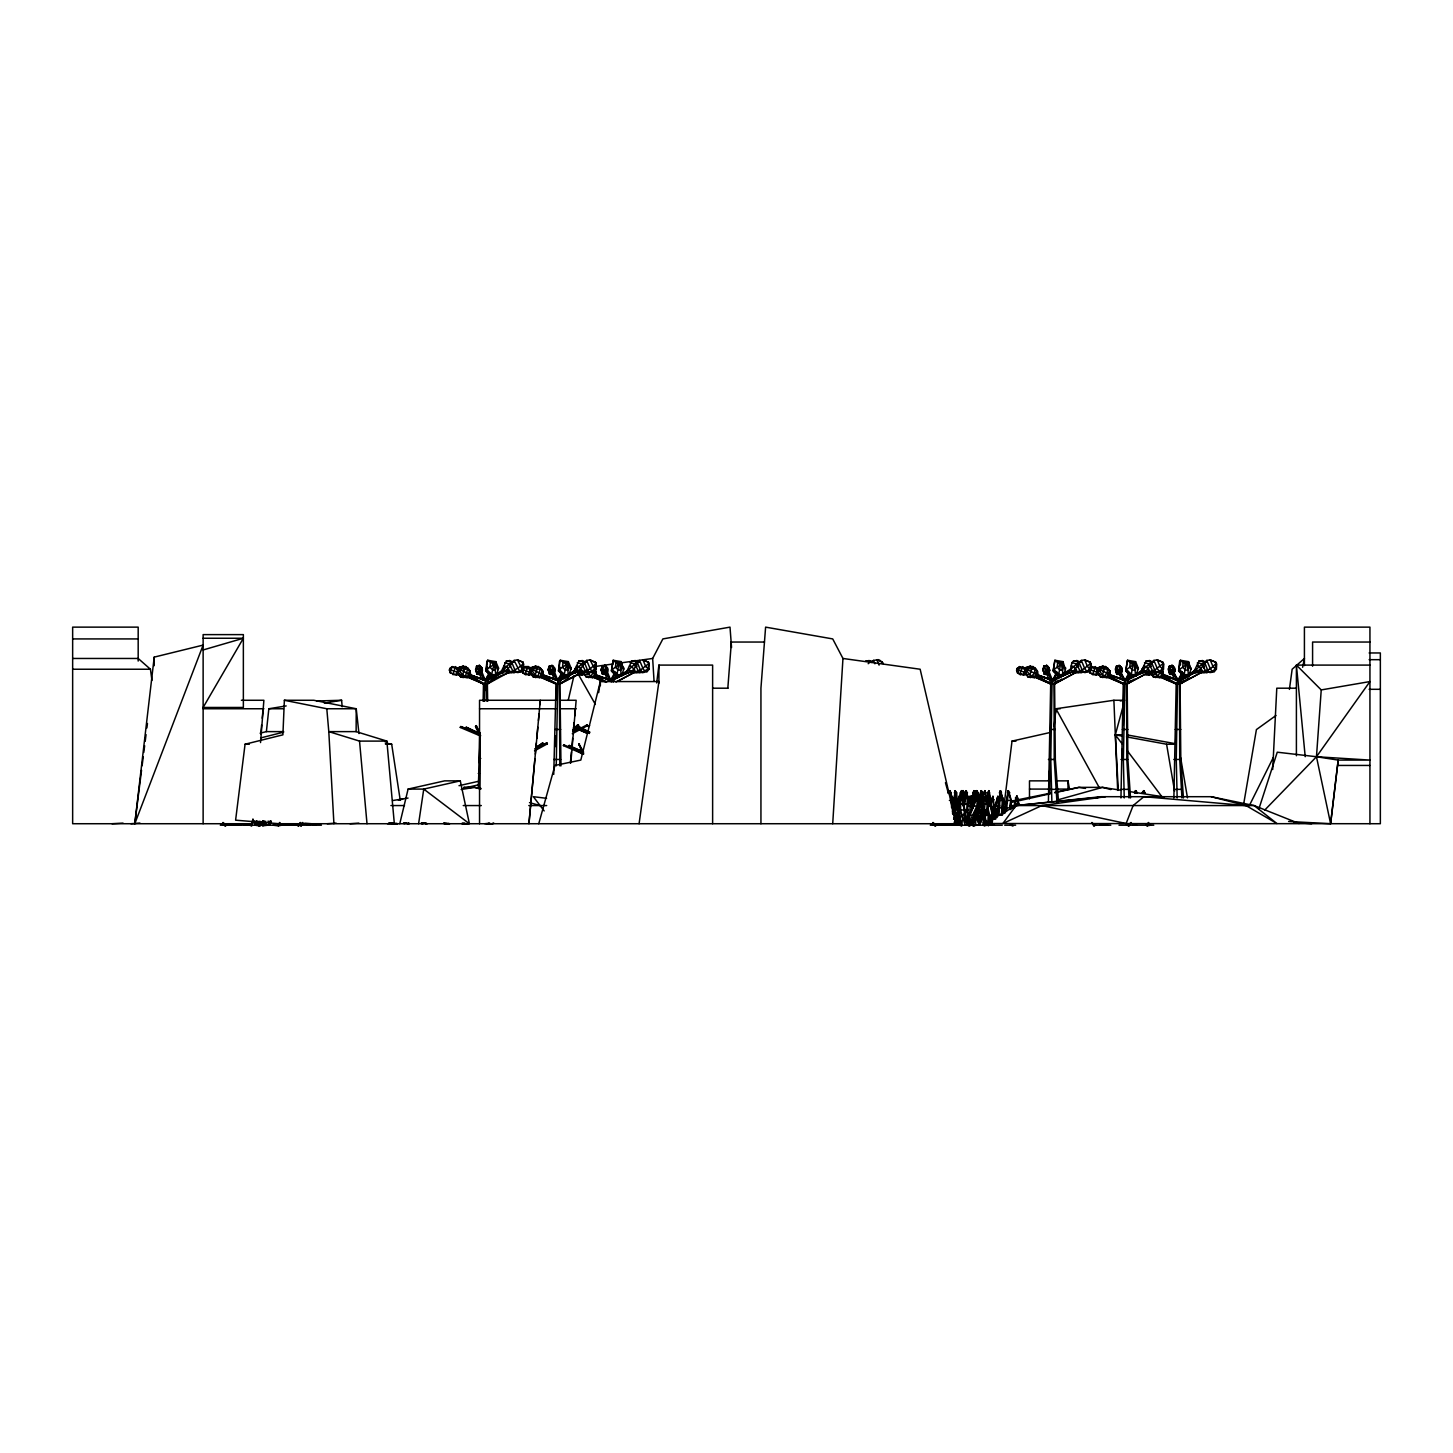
<?xml version="1.0" encoding="UTF-8"?>
<svg xmlns="http://www.w3.org/2000/svg" width="1453" height="1453" viewBox="0 0 1453 1453"><rect width="100%" height="100%" fill="white"/><g stroke="black" fill="none" stroke-linecap="round" stroke-linejoin="round"><path stroke-width="1.5" d="M953.386 809.248L953.386 806.887L954.603 809.248L953.985 813.226L953.386 809.248L952.46 813.226L957.654 813.226L957.89 809.248L955.838 806.887L956.419 809.248L953.604 819.22L955.13 819.22L957.654 813.226M1048.394 802.256L1050.701 684L1056.876 671.94L1052.045 684L1050.773 759.465L1051.881 802.256M1120.953 797.951L1123.26 684L1128.563 673.611M1173.879 797.951L1176.185 684L1182.361 671.94M267.752 825.195L262.466 825.867L263.883 825.195L263.774 821.217M959.234 815.224L959.252 807.832M976.561 825.195L973.219 825.867L973.728 821.217M394.344 823.724L386.861 741.103L356.13 731.622L356.239 708.755L313.812 700.273L284.37 700.273L282.899 734.837L245.067 744.227L235.604 820.182L279.103 823.724L956.11 823.724L920.149 669.234L842.958 658.463L832.714 638.92L765.604 627.133L760.936 688.195L760.936 823.724M981.12 796.644L981.374 790.668L982.464 796.644M970.695 825.195L968.116 825.195L970.059 815.224L969.968 796.407L967.734 805.961L968.497 821.217L967.644 815.224L974.491 815.224L971.258 825.195L967.989 825.195L965.246 820.218M972.039 809.666L969.968 796.407L967.843 805.961L972.057 805.961M479.218 762.716L479.726 735.69L475.531 726.554L476.293 725.628L480.271 733.838L479.708 788.38M484.684 701.327L485.211 680.276L488.771 673.611M960.869 820.854L960.124 825.195L958.726 807.832L961.505 790.668L963.157 800.476M968.243 815.06L966.754 809.993L967.426 795.935L969.896 802.02M970.695 796.407L971.748 805.961L970.695 796.407L970.513 799.749M971.458 807.995L972.057 795.935L974.509 802.02M483.831 701.327L484.085 684L465.45 675.972M556.426 699.147L556.662 684L538.028 675.972M1050.646 729.46L1051.245 688.322M1123.278 725.12L1123.877 684L1128.291 675.391M1176.185 725.12L1175.622 742.32M973.728 825.195L974.182 819.22L971.258 825.195L978.541 813.226L978.759 809.248L977.251 806.887L973.782 819.22L967.989 825.195L962.467 798.024L960.887 795.935L958.798 804.018L960.124 825.195L960.288 821.217M478.255 788.38L480.271 733.838L475.767 725.774M483.123 701.327L483.486 684L469.21 676.063M553.738 774.413L556.045 684L541.787 676.063M988.984 821.217C990.674 812.863 985.406 804.762 988.149 796.407L993.144 813.371M992.453 809.666L994.07 805.961L992.962 796.407L990.02 802.855M963.666 815.224L964.592 815.224L963.121 790.668L964.283 792.829L960.342 792.829L958.526 800.476M1002.37 815.224L1003.387 800.476L1000.427 790.668L998.774 800.476L1003.387 800.476M1002.861 802.31L1002.116 813.389M391.42 823.252L394.253 823.07M952.351 811.537L955.22 790.668L956.655 792.829L957.418 804.163M952.441 805.997L952.623 800.476M390.984 822.997L388.932 823.252M478.364 666.364L479.181 665.383L480.434 666.382L479.436 673.847L476.984 674.283L476.638 671.213M556.753 679.95L553.956 673.847L549.543 674.283L549.198 671.213M555.318 746.606L555.736 735.89M975.889 800.476L976.725 790.668C985.297 800.785 974.509 813.88 979.558 825.195C983.536 816.132 990.764 806.015 985.624 795.935L984.208 798.024L979.558 825.195L975.49 815.224M1043.799 672.539L1043.054 668.652L1044.144 667.781M1049.811 750.892L1049.793 793.665M1123.968 679.95L1121.171 673.847L1116.776 674.283L1115.613 668.652L1116.703 667.781M1122.043 759.465L1122.461 748.749M1181.943 797.951L1179.727 759.465L1179.473 684C1180.254 678.315 1164.434 668.162 1171.899 665.383L1175.241 670.16L1173.406 674.464L1169.683 674.283L1168.521 668.652L1169.683 674.283L1174.097 673.847L1176.876 679.95M974.6 799.749L974.745 796.407L975.817 799.749M976.888 809.666L978.487 805.961L977.506 796.407L966.154 821.217M959.234 803.89L959.071 796.407L956.237 805.961M1272.701 769.509L1276.787 688.195L1296.403 688.195M992.49 815.224L997.83 796.407L998.175 805.961L995.65 819.22M1003.442 813.716L1004.096 804.018L1003.079 798.024L1001.771 798.024M999.01 815.224L1000.427 790.668L1002.915 800.476M1000.3 792.829L1000.427 790.668L1002.352 800.476L1001.389 815.224L998.011 815.224L998.302 807.832L997.539 811.519M951.697 798.024L951.079 795.935L952.932 798.024L953.913 804.018L953.241 813.716M523.806 667.436L523.098 662.259L517.486 659.934L514.09 660.407L506.407 671.014L487.136 679.441C493.493 681.221 508.986 663.821 509.949 671.849L521.663 671.613L513.635 672.503L510.057 665.456M587.393 672.503L582.526 671.849C581.563 663.821 566.089 681.221 559.732 679.459L578.966 671.014L586.667 660.407L590.063 659.934L596.22 663.222L596.275 669.125L594.241 671.613L582.526 671.849L559.351 684L559.859 765.876M649.182 669.125L648.565 662.259L642.971 659.934L645.895 666.873L649.182 669.125L647.148 671.613L635.433 671.849L615.963 681.984M1056.967 802.256L1054.242 759.465L1054.006 684L1077.182 671.849L1088.878 671.613L1090.931 669.125L1091.221 664.057L1090.313 662.259L1084.719 659.934L1081.304 660.407L1073.622 671.014L1052.426 680.276L1038.259 675.808M1129.035 797.951L1126.82 759.465L1126.565 684L1149.741 671.849L1161.456 671.613L1163.49 669.125L1163.78 664.057L1162.872 662.259L1157.278 659.934L1153.882 660.407L1146.199 671.014L1124.985 680.276L1110.837 675.808M1177.166 797.951L1176.258 759.465L1177.529 684L1182.179 673.811L1183.977 674.119L1179.473 684L1202.648 671.849L1214.363 671.613L1216.397 669.125L1216.706 664.057L1215.798 662.259L1210.204 659.934L1206.789 660.407L1199.106 671.014L1177.911 680.276L1163.744 675.808M832.714 823.724L842.958 658.463M964.047 807.995L965.391 798.024L967.426 795.935L968.642 798.024M1004.804 813.389L1008.328 790.668L1011.397 800.476L1010.398 807.832L1005.149 807.832L1008.328 790.668L1010.834 800.476L1009.799 807.832M991.854 809.666L993.471 805.961L992.962 796.407L991.763 799.749M1288.575 821.472L1330.603 823.724L1316.472 756.741L1321.231 689.921L1296.403 665.093L1369.943 665.093M952.823 813.716L953.168 804.018L951.079 795.935M727.826 688.195L731.368 642.044M965.264 817.222L967.989 825.195L972.911 819.22L975.708 819.22L977.869 813.226L977.251 806.887L972.802 819.22L967.989 825.195L964.029 813.789M263.756 825.195L264.065 821.217M976.089 792.829L976.253 790.668L974.636 792.829L975.49 798.569M959.779 811.537L959.089 800.476L962.068 790.668L961.505 800.476L965.21 800.476L965.573 796.644M955.565 805.961L956.11 799.749M983.136 823.088L987.677 809.993L988.203 804.018L987.241 798.024L985.624 795.935L983.172 825.195L986.732 809.993M1006.457 811.537L1008.328 790.668L1008.455 792.829M1055.586 712.914L1055.95 708.755L1113.888 700.273L1124.676 700.273L1120.209 700.927M251.896 825.195L252.259 820.981M959.234 809.993L962.594 816.749L961.85 825.195C958.599 816.223 955.892 804.799 960.469 795.935L959.852 798.024M252.55 823.724L252.949 819.238L252.55 823.724L72.65 823.724L72.65 627.133L138.18 627.133L138.18 661.061M260.795 733.947L261.613 724.956M262.23 718.236L263.066 709.246M534.922 758.629L528.946 823.724L540.298 700.273L539.88 704.759M535.34 754.143L536.375 742.919M536.793 738.433L537.81 727.208M538.427 720.47L539.045 713.732M570.375 763.116L571.41 751.891M571.828 747.405L572.645 738.433M573.263 731.694L574.098 722.722M574.716 715.984L575.334 709.246M954.094 800.476L955.22 790.668L956.31 804.163M457.386 668.925L457.713 672.576L460.601 676.88L467.212 677.661L470.572 676.081L470.154 671.086L467.812 668.108L463.198 666.11L457.386 668.925L458.876 674.755L462.672 674.755L467.212 677.661L469.519 670.705L467.812 668.108M529.964 668.925L530.272 672.576L533.178 676.88L539.789 677.661L543.15 676.081L542.732 671.086L540.371 668.108L535.757 666.11L529.964 668.925L531.453 674.755L535.231 674.755L539.789 677.661L542.078 670.705L540.371 668.108M1024.619 668.925L1024.928 672.576L1027.816 676.88L1034.445 677.661L1037.787 676.081L1037.388 671.086L1035.026 668.108L1030.413 666.11L1024.619 668.925L1026.109 674.755L1029.886 674.755L1034.445 677.661L1036.734 670.705L1035.026 668.108M1097.178 668.925L1097.487 672.576L1100.393 676.88L1107.004 677.661L1110.364 676.081L1109.947 671.086L1107.604 668.108L1102.99 666.11L1097.178 668.925L1098.668 674.755L1102.446 674.755L1107.004 677.661L1109.293 670.705L1107.604 668.108M260.541 742.574L263.883 700.273L241.38 700.273M570.811 762.861L576.151 700.273L560.404 700.273M959.198 816.749L962.594 816.749M993.67 819.22L996.377 813.226L996.812 809.248L995.123 806.887L991.654 825.195L987.277 825.195L984.462 819.492M457.568 669.252L457.768 668.108M461.745 675.245L459.184 674.246L460.601 676.88L469.573 676.753L470.154 671.086L465.795 666.455L458.53 667.563L457.858 671.377L459.747 671.377L462.672 674.755L464.742 668.453L463.198 666.11L460.238 667.127M480.089 735.69L466.359 727.172L480.271 733.838L479.726 735.69L460.274 727.444L460.855 726.518L480.271 733.838L465.923 727.317L480.689 735.69M487.118 671.667L485.938 670.923L487.681 660.261L493.293 663.876L493.784 665.565L491.187 676.208L485.938 670.923L486.918 661.406L487.681 660.261L495.8 661.642L494.256 664.039L496.054 676.208L491.187 676.208L487.118 671.667L487.572 667.181M530.145 669.252L530.781 667.944M530.272 672.576L533.178 676.88L542.151 676.753L542.732 671.086L538.373 666.455L530.345 668.108M559.677 671.667L558.497 670.923L560.259 660.261L565.871 663.876L566.343 665.565L563.746 676.208L558.497 670.923L559.478 661.406L560.259 660.261L568.359 661.642L566.815 664.039L568.632 676.208L563.746 676.208L559.677 671.667L560.131 667.181M569.394 746.188L583.398 752L583.216 753.853L568.722 746.188L569.485 745.335M589.464 733.493L579.674 727.172L589.936 732.33L579.238 727.317L586.812 732.403M586.086 676.88L595.058 676.753L595.639 671.086L595.058 676.753L592.697 677.661L586.086 676.88L583.198 672.576L584.669 674.246M618.669 664.965L613.166 660.261L611.422 670.923L616.671 676.208L621.539 676.208L619.723 664.039L621.285 661.642L613.166 660.261L611.422 670.923L616.671 676.208L618.669 664.965L612.222 669.506L617.307 674.628L622.029 674.628M1024.783 669.252L1025.437 667.944M1027.816 676.88L1036.806 676.753L1037.388 671.086L1033.029 666.455L1025.001 668.108M1056.84 673.756L1052.426 680.276L1052.045 684L1036.425 676.063L1050.701 684L1054.606 684L1075.02 672.866L1082.049 672.503M1049.72 769.618L1048.576 780.897L1049.684 772.052M1054.097 726.791L1055.95 708.755L1060.254 708.755M1060.399 664.965L1054.896 660.261L1053.153 670.923L1058.402 676.208L1063.269 676.208L1061.471 664.039L1063.015 661.642L1054.896 660.261L1053.153 670.923L1058.402 676.208L1060.399 664.965L1053.952 669.506L1059.055 674.628L1063.778 674.628M1097.36 669.252L1097.996 667.944M1100.393 676.88L1109.365 676.753L1109.947 671.086L1105.588 666.455L1097.56 668.108M1154.608 672.503L1147.579 672.866L1146.617 671.213L1124.985 680.276C1124.15 678.061 1110.837 662.949 1120.227 666.382L1120.753 671.994L1124.985 680.276L1123.351 759.465L1124.241 797.951M1136.337 674.628L1131.615 674.628L1126.529 669.506L1132.977 664.965L1127.474 660.261L1125.73 670.923L1130.979 676.208L1135.846 676.208L1134.03 664.039L1135.592 661.642L1127.474 660.261L1125.73 670.923L1129.362 674.138M1162.291 676.753L1162.218 670.705L1162.291 676.753L1159.912 677.661L1153.301 676.88L1150.413 672.576L1153.301 676.88L1162.291 676.753L1163.272 676.081L1162.872 671.086L1163.272 676.081L1177.529 684L1177.911 680.276L1182.306 673.756M1179.618 661.406L1178.637 670.923L1183.886 676.208L1188.754 676.208L1186.956 664.039L1188.5 661.642L1180.381 660.261L1180.508 664.947M1185.884 664.965L1180.381 660.261L1178.637 670.923L1183.886 676.208L1185.884 664.965L1179.436 669.506L1184.522 674.628L1189.262 674.628M977.742 805.961L978.178 801.82M977.397 820.854L977.851 816.513M1015.175 802.02L1016.755 795.935L1018.88 804.018L1014.521 804.018L1014.012 807.995M260.123 733.202L266.389 731.622L268.841 708.755L286.168 705.922M953.095 814.497L952.732 809.993M958.798 821.217L957.945 825.195L958.381 821.217M963.92 805.997L966.281 790.668L968.098 798.569M989.275 821.217C985.969 787.526 989.656 816.695 987.277 825.195L991.927 819.22M972.184 796.644L973.873 790.668L975.726 792.829M134.784 823.724L154.218 657.119L203.129 645.096L134.784 823.724L141.54 770.253M959.416 817.222L956.837 825.195L959.125 805.961L951.806 805.961M962.958 799.749L963.339 796.407L964.429 799.749L962.522 799.749L963.339 796.407L963.993 799.749M1014.485 807.995L1014.957 804.018M656.683 682.964L658.917 665.093L712.624 665.093L712.624 823.724M1004.259 803.618L1012.014 741.103L1049.556 732.621M142.103 765.785L143.229 756.886M143.793 752.418L144.646 745.734M145.209 741.284L146.045 734.6M146.898 727.917L147.461 723.467M973.001 807.832L976.725 790.668L980.521 800.476M1264.8 810.011L1316.472 756.741L1338.177 760.082L1330.603 823.724L1338.177 760.082L1369.943 760.082L1316.472 756.741L1277.26 752.2L1258.807 809.158M1014.521 804.018L1016.755 795.935L1018.753 804.018M958.617 799.749L959.071 796.407L959.906 799.749L957.999 799.749M1289.41 689.394L1292.153 669.234L1304.413 658.463L1302.633 667.272M639.084 823.724L658.917 681.566L600.343 681.566L580.819 760.082L554.955 765.44L538.754 823.724M967.952 805.961L968.824 799.749L971.803 799.749M960.306 798.569L961.832 790.668L963.03 792.829M418.609 823.724L423.749 789.088L460.292 780.86L469.392 823.724L423.749 789.088L408.093 789.088L399.775 823.724M598.654 692.627L600.343 681.566L600.343 685.743M977.706 825.195L974.037 825.195M1136.573 825.195L1132.886 825.195M449.322 670.196L452.264 666.618L458.494 668.035L456.079 674.918L450.085 672.812L449.958 668.362M522.008 669.415L522.644 672.812L525.387 674.61L532.579 674.283L528.638 674.918L531.071 668.035L528.22 666.564L524.824 666.618L522.008 669.415L529.092 671.976L531.526 674.283M574.934 669.415L577.749 666.618L575.17 668.634L575.969 670.16M1016.9 668.634L1018.535 667.526L1024.656 669.034L1026.181 674.283L1023.293 674.918L1025.709 668.035L1019.479 666.618L1016.537 670.196L1017.3 672.812L1020.042 674.61L1027.235 674.283M1089.114 670.196L1092.057 666.618L1098.286 668.035L1095.871 674.918L1089.877 672.812L1089.75 668.362M1142.149 669.415L1142.676 668.362L1143.184 670.16L1144.02 667.526L1142.385 668.634M1151.666 674.283L1149.232 671.976L1148.778 674.918L1152.701 674.283L1145.527 674.61L1146.054 671.177M395.634 823.724L397.704 823.724L395.725 823.252M408.347 822.997L408.638 823.724C405.006 823.233 411.944 823.179 408.602 823.724L403.825 823.07M403.516 823.252L405.605 822.997M425.983 822.997L421.461 823.07M423.132 823.724L421.188 823.252M425.202 823.724L427.255 823.724L425.293 823.252M446.489 823.07L443.91 823.07M447.651 823.724L449.703 823.724L447.742 823.252M462.254 823.07L464.833 823.07M468.029 823.724L465.995 823.724L468.048 823.724M953.967 813.226L954.585 809.248L953.386 806.887M965.936 792.829L966.281 790.668L967.153 798.569M957.945 825.195L958.58 821.217M979.722 802.31L977.633 821.217M960.524 798.569L961.832 790.668L962.54 792.829M960.251 796.644L961.832 790.668L962.267 792.829L963.121 790.668L964.12 792.829M976.943 799.749L977.506 796.407L978.378 799.749M1243.677 804.018L1256.409 729.588L1275.97 715.512M443.601 823.252L445.581 823.724L444.128 823.724M445.526 823.724L448.777 823.724M461.872 823.724L467.121 823.724M966.826 798.569L966.281 790.668L963.357 805.997L963.23 792.829L962.068 790.668L959.434 800.476L959.688 807.832M267.97 821.217L269.604 825.195L270.367 820.854M987.55 799.749L988.149 796.407L992.363 815.224L989.457 815.224M979.758 796.644L981.374 790.668L982.264 792.829L980.466 792.829L981.374 790.668L981.374 792.829M990.365 819.22L992.853 819.22L995.251 813.226L995.123 806.887L987.277 825.195L984.262 817.603M985.824 800.476L988.894 790.668L992.236 811.537M980.03 798.024L980.43 795.935L981.847 798.024M522.535 668.362L523.062 672.812L529.11 674.918M959.071 796.407L957.055 805.961M1017.191 668.362L1017.718 672.812L1023.747 674.918M260.741 825.195L258.144 825.195L258.852 821.217M488.826 678.224L501.485 671.032L506.461 660.77L513.908 662.205M543.604 675.808L557.77 680.276L574.044 671.032L579.02 660.77L586.485 662.205M596.529 675.808L610.696 680.276L626.969 671.032L631.946 660.77L639.393 662.205M1032.665 675.972L1051.3 684L1052.426 680.276L1070.498 669.215L1071.914 662.677L1073.676 660.77L1081.123 662.205M1111.109 675.627L1124.985 680.276L1141.259 671.032L1146.254 660.77L1153.7 662.205M1164.016 675.627L1177.911 680.276L1194.184 671.032L1199.161 660.77L1206.608 662.205M983.3 807.832L982.246 800.476L984.934 790.668L986.859 800.476M388.877 823.07L394.489 823.07M1135.12 792.829L1135.574 790.668L1137.354 792.829L1135.047 792.829L1135.574 790.668L1137.118 792.829M1132.977 664.965L1130.979 676.208L1130.597 675.373L1135.846 676.208L1138.335 668.144L1135.592 661.642M993.997 811.519L997.83 796.407L999.573 805.961L997.575 815.224L993.961 815.224L987.277 825.195L984.571 815.224L988.948 815.224M953.858 805.961L955.384 796.407L956.692 805.961L953.804 815.224M1010.235 809.666L1010.652 801.82M996.013 805.961L997.83 796.407L998.374 799.749M977.923 815.224L977.015 819.22L978.123 819.22L979.322 815.224M387.388 823.724L393.291 823.724M1004.241 813.371L1005.948 805.961M1005.294 811.519L1006.13 807.814M554.792 679.95L552.013 673.847L553.012 666.382C543.622 662.949 556.935 678.061 557.77 680.276L556.227 765.876M568.268 700.128L573.917 675.863M607.717 679.95L604.92 673.847L605.919 666.382C596.529 662.949 609.842 678.061 610.696 680.276L632.309 671.213L633.272 672.866L640.301 672.503M1051.3 684L1046.65 673.847L1047.667 666.382L1046.414 665.383L1045.579 666.364M1122.007 679.95L1119.228 673.847L1120.481 668.907L1118.011 669.561L1118.047 674.464M1174.932 679.95L1172.135 673.847L1173.134 666.382L1171.899 665.383L1171.064 666.364M949.517 825.195L953.695 825.195L955.13 819.22M976.18 792.829L976.725 790.668L977.887 800.476L974.527 800.476M484.176 679.95L481.397 673.847L482.087 668.108L479.69 665.42L476.53 666.273L485.211 680.276L488.517 675.391M484.884 823.724L489.37 823.252M966.863 798.024L967.426 795.935L968.316 798.024M1118.301 790.396L1115.341 734.837L1124.095 702.435M954.621 792.829L955.22 790.668L955.656 792.829M978.141 820.981L979.34 816.749M268.968 821.217L269.604 825.195L270.803 820.981M979.558 825.195L983.899 809.993M993.616 809.248L988.331 825.867L993.452 813.226M990.728 805.961L992.962 796.407L993.125 799.749M972.911 819.22L977.251 806.887L977.306 809.248M992.381 813.226L994.706 806.887L992.98 809.248L996.812 809.248M514.09 660.407L519.774 671.613L522.154 669.125L523.661 664.057L522.626 662.041M595.203 662.041L596.22 664.057L594.713 669.125L589.428 672.503L586.195 672.503L582.617 665.456M648.111 662.041L649.146 664.057L647.638 669.125L642.335 672.503L639.12 672.503L635.542 665.456L639.574 660.407L643.152 668.87L645.259 671.613L647.148 671.613M1089.859 662.041L1090.876 664.057L1089.369 669.125L1086.989 671.613L1080.85 672.503L1077.272 665.456L1078.871 666.201M1162.418 662.041L1163.453 664.057L1161.946 669.125L1159.567 671.613L1153.428 672.503L1149.85 665.456L1151.43 666.201M1215.344 662.041L1216.361 664.057L1214.853 669.125L1212.474 671.613L1206.335 672.503L1202.757 665.456L1204.355 666.201M477.274 668.87L476.602 666.092L475.603 669.397L476.984 674.283L480.689 674.464M460.855 726.518L460.274 727.444M574.171 726.518L573.59 727.444L574.171 726.518L588.138 732.003M602.087 666.092L601.36 670.796L604.92 673.847L606.882 673.847L609.661 679.95M581.999 752.036L578.893 743.936L582.144 750.202M601.36 670.796L602.414 667.327L605.919 666.382M588.846 726.554L589.609 725.628M578.893 743.936L583.398 752L582.835 753.853L563.401 745.625L563.982 744.681L563.401 745.625M978.359 823.034L982.246 809.993L987.677 809.993M1043.109 670.796L1043.817 666.092L1043.109 670.796L1046.65 673.847L1048.612 673.847L1051.409 679.95M1116.376 666.092L1115.377 669.397L1116.776 674.283L1120.481 674.464L1121.879 668.108L1118.973 665.383L1118.156 666.364M1169.629 667.781L1169.302 666.092L1168.303 669.397L1169.284 672.539M492.058 823.724L493.911 823.252L491.659 823.724M982.5 811.537L980.811 800.476L984.934 790.668L986.278 800.476M602.396 667.781L601.088 669.397L602.468 674.283L604.92 673.847M1043.054 668.652L1044.198 674.283L1046.65 673.847M1115.613 668.652L1116.376 672.539M961.45 798.024L960.887 795.935L960.578 809.993L965.119 825.195L964.501 809.993M953.658 813.371L955.983 805.961L955.384 796.407L952.623 803.89M1065.321 669.524L1063.015 661.642M1190.806 669.524L1188.5 661.642L1190.098 667.835M256.2 821.871L258.016 825.195L259.905 825.867L262.593 821.217M959.343 799.749L960.433 796.407L958.998 799.749M953.586 813.226L954.893 809.248L957.89 809.248M996.958 817.603L998.229 813.789M552.013 673.847L548.453 670.796L549.161 666.092L548.162 669.397L549.543 674.283L553.956 673.847L554.646 668.108L552.267 665.42L549.107 666.273M601.306 668.652L602.468 674.283L606.882 673.847L607.572 668.108L605.174 665.42L602.014 666.273M973.129 792.829L973.873 790.668L975.199 792.829M1044.198 674.283L1047.922 674.464L1049.774 670.16L1046.414 665.383M279.539 822.543L278.377 825.867L272.982 825.195M1148.36 822.543L1147.198 825.867L1146.145 825.195M596.802 675.627L610.696 680.276L631.892 671.014L634.253 669.07L635.542 665.456L637.122 666.201M392.837 823.07L394.798 823.724M990.147 821.217L991.636 817.222M964.647 815.587L966.754 809.993M302.46 822.543L301.207 825.867L298.973 825.195M392.128 823.724L396.778 823.724M404.043 823.724L406.404 823.07M421.679 823.724L424.04 823.07M462.472 823.724L464.106 823.724M973.419 799.749L974.745 796.407M1142.857 792.829L1143.783 790.668L1145.018 792.829L1141.985 792.829L1143.783 790.668L1144.728 792.829M970.059 815.224L977.506 796.407L976.852 805.961L967.989 825.195M953.695 825.195L958.054 815.224M495.273 662.822L495.8 661.642L498.542 668.144L496.054 676.208L490.805 675.373M567.851 662.822L568.359 661.642L571.102 668.144L568.632 676.208L563.383 675.373M994.342 819.22L996.159 815.224M269.604 825.195L271.366 821.326M490.569 673.393L484.83 684L470.572 676.081L470.154 671.086M486.955 701.327L486.773 684L491.277 674.119L489.461 673.811M563.128 673.393L557.389 684L543.15 676.081L542.732 671.086M559.351 684L563.855 674.119L562.039 673.811M611.241 681.966L615.146 671.94L610.696 680.276L597.129 675.3M613.166 682.02L616.762 674.119L616.054 673.393L610.696 680.276L595.185 674.592M1054.006 684L1058.51 674.119L1054.333 671.667M1129.253 673.811L1124.604 684L1109.002 676.063L1123.26 684L1127.183 684L1147.579 672.866L1146.617 671.213M1126.565 684L1131.07 674.119M486.809 823.724L490.805 823.724L488.68 823.252M971.258 825.195L977.869 813.226M568.722 746.188L582.526 753.853L583.398 752L580.746 748.004M279.92 822.543L278.377 825.867L281.682 825.195M1148.742 822.543L1147.198 825.867L1150.504 825.195M481.397 673.847L482.087 668.108L479.181 665.383M553.956 673.847L554.646 668.108L551.759 665.383L550.923 666.364M606.882 673.847L607.572 668.108L604.666 665.383L603.849 666.364M1048.612 673.847L1049.302 668.108L1046.923 665.42L1043.763 666.273M1121.171 673.847L1121.879 668.108L1119.482 665.42L1116.322 666.273M1174.097 673.847L1174.787 668.108L1172.408 665.42L1169.247 666.273M256.709 821.399L258.016 825.195L259.978 821.217M263.52 822.216L261.304 825.195L263.265 821.217M300.153 822.543L298.519 825.867L296.866 825.195M1249.326 805.634L1273.355 757.376M983.844 792.829L984.934 790.668L985.007 792.829M1142.712 792.829L1143.783 790.668L1143.856 792.829M302.914 822.543L301.207 825.867L299.899 825.195M991.436 817.222L987.277 825.195L990.655 819.22L991.8 813.226L996.377 813.226M654.05 681.112L652.651 658.463L662.877 638.92L730.005 627.133L731.549 647.493M993.452 809.248L994.706 806.887M993.87 809.248L995.123 806.887M561.33 673.611L557.77 680.276L543.894 675.627M951.188 792.829L948.882 792.829L950.044 790.668L953.005 800.476M960.342 792.829L961.505 790.668L962.158 792.829M961.959 792.829L963.121 790.668L964.992 800.476M465.16 676.88L467.666 669.27L458.44 668.307M537.719 676.88L540.225 669.27L531.017 668.307M589.9 671.613L588.138 674.755L584.36 674.755L583.325 671.377M590.644 676.88L592.751 673.084L594.64 674.174L592.697 677.661L585.232 671.377M1157.115 671.613L1155.371 674.755L1151.593 674.755L1150.558 671.377M1134.375 792.829L1135.574 790.668L1136.046 792.829M203.129 638.248L243.359 638.248L203.129 707.466L243.359 707.466L243.359 634.616L203.129 634.616L203.129 823.724M262.848 820.891L259.905 825.867L263.847 820.891M1130.688 822.543L1128.727 825.867L1126.965 825.195M263.665 825.195L266.607 825.195M313.067 825.195L316.009 825.195M987.586 792.829L988.894 790.668L992.345 811.537M261.304 825.195L263.229 822.216M953.822 818.548L955.965 815.224L960.052 815.224M234.333 825.195L237.22 825.195M300.717 822.543L298.519 825.867L297.157 825.195M561.076 675.391L557.77 680.276L544.203 675.3M980.612 798.024L982.028 795.935L982.137 798.024M596.22 663.222L594.713 665.347L596.275 669.125L594.713 669.125L590.063 659.934L595.657 662.259M1316.472 756.741L1369.943 681.566L1321.231 689.921M975.126 819.22L969.877 825.867L973.782 819.22L974.491 813.226L978.541 813.226L978.178 809.248M1131.36 822.543L1128.727 825.867L1130.125 825.195M257.036 820.854L258.016 825.195L260.432 822.216L258.016 825.195L256.672 821.217M523.28 663.567C513.781 674.01 497.289 674.246 486.773 684M595.839 663.567L590.227 668.87L582.526 671.849M648.764 663.567L640.446 670.051L635.433 671.849L634.253 669.07M1090.495 663.567L1082.194 670.051L1077.182 671.849L1076.001 669.07M1163.072 663.567L1154.754 670.051L1149.741 671.849L1148.56 669.07M1215.979 663.567L1210.367 668.87L1202.648 671.849C1202.503 663.658 1183.596 682.238 1177.911 680.276L1164.343 675.3M959.053 798.024L960.887 795.935M960.469 795.935L958.617 798.024L963.993 798.024L962.449 795.935L963.448 798.024M572.936 729.751L577.277 725.283L573.063 730.913M577.277 725.283L573.354 729.206M258.016 825.195L260.922 822.216M972.983 825.195L968.77 825.195M574.879 727.735L578.421 724.865L572.936 731.422L578.639 729.297L573.045 731.513M575.352 727.826L578.421 724.865M573.59 729.987L578.857 725.701M452.264 666.618L449.685 668.634M455.643 666.564L452.809 674.61L460.002 674.283L456.533 674.918M524.824 666.618L522.245 668.634M528.22 666.564L525.913 671.177L525.913 674.61M1019.479 666.618L1017.718 672.812M1022.858 666.564L1020.569 671.177L1020.569 674.61M1092.057 666.618L1089.478 668.634M1095.435 666.564L1092.602 674.61L1099.794 674.283M871.182 662.495L873.489 660.407L876.885 659.934C880.1 657.828 885.44 667.308 882.025 662.041M512.982 661.315C504.718 666.201 500.068 676.553 488.989 678.26M585.541 661.315C577.295 666.201 572.627 676.553 561.566 678.26M638.466 661.315C629.585 667.635 622.828 677.697 610.696 680.276L606.173 668.907L603.703 669.561L603.74 674.464M868.186 663.712L870.329 661.878L873.307 662.205M1080.197 661.315C1071.315 667.635 1064.577 677.697 1052.426 680.276L1038.532 675.627M1152.774 661.315C1143.892 667.635 1137.136 677.697 1124.985 680.276L1111.418 675.3M979.613 816.749L979.54 820.981M476.911 667.781L475.603 669.397L476.584 672.539M984.971 825.195L984.153 825.867L987.096 825.195M493.185 664.965L486.737 669.506L491.822 674.628L496.563 674.628M565.744 664.965L559.296 669.506L564.4 674.628L569.122 674.628M496.199 677.843L487.391 684L483.486 684L466.086 676.517M568.759 677.843L559.95 684L556.045 684L538.645 676.517M542.786 743.046L536.048 747.387L542.786 743.046L543.277 743.863L536.139 748.858M537.265 747.623L543.277 743.863M1054.969 682.801L1058.402 680.404M1061.653 679.06L1054.606 684L1055.332 759.465L1058.547 802.256M1127.546 682.801L1130.979 680.404M1134.23 679.06L1127.183 684L1127.891 759.465L1130.525 797.951M1180.454 682.801L1183.886 680.404M1188.899 677.843L1180.09 684L1176.185 684L1158.786 676.517M595.058 676.753L596.057 676.081L595.639 671.086L596.057 676.081L606.736 682.02M227.958 825.195L223.58 825.195M460.637 726.663L469.373 730.187M573.953 726.663L582.689 730.187M583.398 752L572.264 748.495L583.398 752L569.031 745.48M937.911 825.195L933.553 825.195M618.433 680.967L633.272 672.866L632.309 671.213M534.995 748.913L546.673 742.919L547.381 743.845L534.522 750.856M535.122 748.985L546.891 743.01M1163.272 674.301L1177.911 680.276C1190.061 677.697 1196.8 667.635 1205.681 661.315M578.566 729.206L587.103 724.847L587.539 725.683L587.103 724.847M572.3 733.692L587.539 725.683M458.222 667.944L460.002 667.054L460.783 668.217L459.747 671.377L458.131 669.252M292.707 825.195L289.474 825.195M310.125 825.195L306.892 825.195M226.45 825.195L225.088 825.867L222.872 822.543M936.404 825.195L935.042 825.867L932.844 822.543M1095.271 825.195L1093.909 825.867L1091.693 822.543M289.093 825.195L284.824 825.195M991.291 808.395L995.396 806.506M1369.126 652.96L1380.35 652.96L1380.35 823.724L984.444 823.506L1016.065 805.561L1105.551 796.698L1041.855 805.561L1002.879 823.506L1016.065 805.561L1101.174 796.698L1211.166 796.698L1254.102 805.561L1299.073 823.506M463.035 677.661L465.069 676.753M535.612 677.661L537.628 676.753M588.519 677.661L590.554 676.753M1030.268 677.661L1034.5 673.084L1034.881 669.27L1025.673 668.307M1102.827 677.661L1107.059 673.084L1107.44 669.27L1098.232 668.307M1155.734 677.661L1159.966 673.084L1161.855 674.174L1159.912 677.661L1152.447 671.377M1038.859 675.3L1052.426 680.276L1074.039 671.213L1075.02 672.866L1074.039 671.213M226.722 825.195L225.088 825.867L223.453 822.543M936.676 825.195L935.042 825.867L933.407 822.543M1095.544 825.195L1093.909 825.867L1092.275 822.543M1182.179 673.811L1183.269 673.393L1183.505 675.373L1188.754 676.208L1191.242 668.144L1187.283 664.802M234.133 825.195L230.882 825.195M247.246 825.195L243.977 825.195M296.648 825.195L293.361 825.195M944.087 825.195L940.854 825.195M957.218 825.195L953.931 825.195M1102.954 825.195L1099.703 825.195M994.397 825.195L991.255 825.195M469.7 674.592L485.211 680.276L480.689 668.907L478.219 669.561L478.255 674.464M542.26 674.592L557.77 680.276L553.266 668.907L550.796 669.561L550.832 674.464M1036.915 674.592L1052.426 680.276L1047.922 668.907L1045.452 669.561L1045.488 674.464M1109.493 674.592L1124.985 680.276M514.816 672.503L507.805 672.866L487.391 684L487.663 701.327M583.434 671.849L559.95 684L560.985 765.876M1207.516 672.503L1200.505 672.866L1180.09 684L1180.817 759.465L1183.432 797.951M985.352 816.749L981.974 816.749M203.129 649.963L243.359 638.248M1057.003 800.094L1102.518 787.363L1120.154 790.123M480.434 666.382L476.929 667.327L475.894 670.796L479.436 673.847L482.233 679.95M479.908 672.285L480.979 671.994M549.488 667.327L553.012 666.382M552.485 672.285L553.539 671.994M605.392 672.285L606.446 671.994M1047.667 666.382L1044.144 667.327L1052.426 680.276M1047.123 672.285L1048.194 671.994M1120.227 666.382L1116.721 667.327L1115.668 670.796L1119.228 673.847M1119.7 672.285L1120.753 671.994M1173.134 666.382L1169.629 667.327L1168.593 670.796L1172.135 673.847M1171.59 666.927L1173.098 666.655L1175.241 670.16L1173.406 674.464L1174.551 670.124L1173.406 668.907L1170.918 669.561L1170.973 674.464M1172.607 672.285L1173.679 671.994L1177.911 680.276M1094.999 798.351L1101.174 796.698M260.632 737.942L283.626 732.149M238.782 825.195L234.496 825.195M948.736 825.195L944.468 825.195M1107.604 825.195L1103.317 825.195M408.093 789.088L444.636 780.86L460.292 780.86M459.003 785.692L478.346 781.333M463.907 788.125L478.963 784.729M1010.67 802.601L1050.319 793.756M1054.733 792.775L1078.961 787.363L1102.518 787.363L1110.855 789.56M1093.146 674.61L1089.877 672.812L1091.094 667.526L1097.215 669.034L1098.759 674.283L1096.325 674.918M1002.57 802.891L1006.947 802.002M1011.306 801.112L1050.592 793.138M1054.951 792.248L1078.961 787.363L1085.518 788.416M233.352 825.195L228.975 825.195M282.736 825.195L278.377 825.195M943.306 825.195L938.929 825.195M398.285 800.058L402.663 799.204M241.198 825.195L237.529 825.195M290.6 825.195L286.913 825.195M951.17 825.195L947.483 825.195M582.017 674.918L578.294 674.61L585.486 674.283M501.485 673.193L503.247 672.902L501.485 671.032M574.044 673.193L575.806 672.902L574.044 671.032M626.969 673.193L628.731 672.902L626.969 671.032M1068.7 673.193L1070.461 672.902L1068.7 671.032M1141.259 673.193L1143.039 672.902L1141.259 671.032M316.482 700.982L341.618 700.273L342.163 706.757M324.31 703.107L341.618 700.273M392.546 800.567L408.039 798.06M461.146 789.506L474.441 787.363L480.979 788.416M965.537 817.204L968.733 816.749M595.312 666.473L612.948 664.003M621.775 662.768L652.651 658.463M872.381 661.315L865.861 660.77L870.329 661.878M130.933 823.724L139.924 823.07M327.252 823.724L336.133 823.124M349.991 823.724L358.873 823.124M111.99 823.724L123.051 823.124M72.65 638.92L138.18 638.92M731.131 642.044L764.46 642.044M1369.943 642.044L1312.586 642.044L1312.586 666.219M72.65 658.463L138.18 658.463L150.422 669.234L151.966 680.44M1369.126 659.68L1380.35 659.68M72.65 669.234L150.422 669.234M1090.931 669.125L1087.643 666.873L1084.719 659.934L1090.313 662.259M1163.49 669.125L1160.202 666.873L1157.278 659.934L1162.872 662.259M1216.397 669.125L1213.128 666.873L1210.204 659.934L1215.798 662.259M594.241 671.613L592.352 671.613L590.227 668.87L586.667 660.407M1088.878 671.613L1086.989 671.613L1084.882 668.87L1081.304 660.407M1161.456 671.613L1159.567 671.613L1157.442 668.87L1153.882 660.407M1214.363 671.613L1212.474 671.613L1210.367 668.87L1206.789 660.407M508.477 672.103L506.661 672.103L511.783 672.376L505.68 671.758L503.283 669.215M509.949 671.849L510.875 671.849M581.037 672.103L579.238 672.103L584.342 672.376L578.24 671.758L575.842 669.215M633.962 672.103L632.146 672.103L637.249 672.376L631.165 671.758L628.768 669.215M635.433 671.849L636.341 671.849M1073.894 672.103L1078.998 672.376L1072.895 671.758L1070.498 669.215M1077.182 671.849L1078.09 671.849M1148.251 672.103L1146.453 672.103L1151.557 672.376L1145.454 671.758L1143.057 669.215M1149.741 671.849L1150.649 671.849M1199.361 672.103L1204.483 672.376L1198.38 671.758L1195.946 672.902L1194.184 671.032M1202.648 671.849L1203.574 671.849M518.539 672.503L516.85 672.503L514.961 670.051L511.783 662.495M591.099 672.503L589.428 672.503L587.539 670.051L584.342 662.495M644.024 672.503L642.335 672.503L640.446 670.051L637.268 662.495M1085.754 672.503L1084.065 672.503L1082.194 670.051L1078.998 662.495M1158.332 672.503L1156.642 672.503L1154.754 670.051L1151.557 662.495M1211.239 672.503L1209.55 672.503L1207.661 670.051L1204.483 662.495M523.062 672.812L523.879 667.526L530 669.034L531.017 672.539M1145.527 674.61L1149.232 674.918M712.624 688.195L727.989 688.195M1369.126 689.303L1380.35 689.303M555.9 700.273L479.544 700.273L479.544 823.724M203.129 708.755L263.883 708.755M268.841 708.755L283.426 708.755M284.37 700.273L326.798 708.755L356.239 708.755L358.964 733.547M479.544 708.755L555.9 708.755M560.404 708.755L576.151 708.755M475.531 726.554L479.018 732.04M555.137 729.46L560.676 729.46M1049.774 729.46L1055.332 729.46M1122.352 729.46L1127.891 729.46M1175.259 729.46L1180.817 729.46M266.389 731.622L283.571 731.622M356.13 731.622L328.796 731.622L326.798 708.755M1122.025 743.736L1115.341 734.837L1122.152 734.837M333.918 823.724L328.796 731.622L359.527 741.103L386.861 741.103M1012.014 741.103L1016.01 741.103M547.381 743.845L546.673 742.919M245.067 744.227L249.353 744.227M385.481 744.227L391.692 744.227L400.211 800.076M1126.493 736.871L1166.596 744.227L1174.442 744.227M578.657 744.735L579.42 743.791M582.526 753.853L583.815 753.853M478.963 758.43L480.78 758.43M553.738 759.465L560.676 759.465M1048.394 759.465L1055.332 759.465M1120.971 759.465L1127.891 759.465M1173.879 759.465L1180.817 759.465M1338.177 765.44L1369.943 765.44M478.255 773.432L479.454 773.432M1049.865 780.86L1029.487 780.86L1029.487 798.896M1056.676 780.86L1067.991 780.86L1069.553 789.433M1029.487 789.088L1049.865 789.088M1056.676 789.088L1067.991 789.088L1067.991 780.86M1048.394 789.36L1056.749 789.36M1120.971 789.36L1129.308 789.36M1173.879 789.36L1182.233 789.36M954.294 792.829L956.655 792.829M965.319 792.829L967.498 792.829M972.602 792.829L978.505 792.829M983.118 792.829L986.151 792.829M987.313 792.829L989.802 792.829M999.264 792.829L1001.571 792.829M1007.456 792.829L1009.908 792.829M950.534 798.024L952.932 798.024M965.391 798.024L969.151 798.024M973.782 798.024L970.059 798.024L972.057 795.935L973.31 807.995M978.359 798.024L983.39 798.024M984.208 798.024L987.241 798.024M999.61 798.024L1000.699 798.024M1015.32 798.024L1018.063 798.024M956.673 799.749L954.221 799.749L955.384 796.407L955.547 799.749M973.365 799.749L978.759 799.749M989.584 799.749L987.023 799.749L988.149 796.407L988.875 799.749M991.455 799.749L994.197 799.749M996.685 799.749L999.21 799.749M949.39 800.476L957.818 800.476M960.197 800.476L959.089 800.476L962.068 790.668L963.121 805.997M980.811 800.476L982.246 800.476M990.783 800.476L988.766 800.476L988.894 790.668L989.093 796.644M1006.475 800.476L1011.397 800.476M951.951 804.018L953.913 804.018M958.09 804.018L963.484 804.018M964.302 804.018L968.515 804.018M971.512 804.018L973.219 804.018M982.755 813.789L980.012 804.018L978.704 804.018L981.265 818.693M983.372 804.018L988.203 804.018M390.93 805.561L404.497 805.561M463.253 805.561L481.324 805.561M528.801 805.561L546.691 805.561M1010.798 805.561L1254.102 805.561L1276.896 823.506L1245.984 805.561L1211.166 796.698M972.929 805.961L978.487 805.961M987.422 805.961L991.491 805.961M994.542 805.961L999.573 805.961M1009.708 805.961L1011.07 805.961M952.787 807.832L951.642 807.832L950.643 792.829L950.044 790.668L949.372 792.829L948.718 790.668L947.974 792.829L948.482 790.668L949.699 792.829M958.726 807.832L960.106 807.832M976.561 807.832L979.358 807.832M981.774 807.832L983.627 807.832M999.428 807.832L1003.206 807.832M952.369 809.248L954.585 809.248M978.759 809.248L975.926 809.248L976.016 813.226M968.661 809.993L958.435 809.993L960.124 825.195M981.247 809.993L979.776 809.993L981.665 813.789M1002.824 809.993L1003.769 809.993M220.311 825.195L321.422 825.195M930.283 825.195L1002.261 825.195M1004.713 825.195L1015.629 825.195M1094.69 825.195L1110.8 825.195M1118.992 825.195L1153.773 825.195M1163.272 676.081L1161.91 676.063L1176.185 684M596.057 676.081L594.695 676.063L605.392 682.02M1293.66 822.434L1311.659 823.724M304.73 823.197L311.269 823.724M1245.984 805.561L1143.911 796.698L1133.122 805.561L1126.148 823.506L1041.855 805.561M546.582 798.315L533.36 796.698L544.167 810.937M470.5 788.271L463.761 787.363L474.441 787.363L480.78 789.124M1128.981 791.485L1164.253 796.971M1185.993 663.876L1186.956 664.039M1133.086 663.876L1134.03 664.039M1060.508 663.876L1061.471 664.039M1056.694 673.811L1058.51 674.119M618.778 663.876L619.723 664.039M565.871 663.876L566.815 664.039M616.762 674.119L612.603 671.667M493.293 663.876L494.256 664.039M1126.693 734.837L1174.06 743.446M1115.341 734.837L1122.025 736.053M385.245 742.955L391.692 744.227M265.3 825.195L268.224 825.195M1010.271 825.195L1013.195 825.867L1012.323 825.195M1199.161 660.77L1203.629 661.878L1205.554 665.147M1196.654 665.928L1199.27 666.582L1201.522 670.396L1198.38 671.758L1195.982 669.215M1146.254 660.77L1150.722 661.878M1144.474 662.677L1148.578 663.712L1150.34 666.709M1143.747 665.928L1146.363 666.582L1148.596 670.396M1073.676 660.77L1078.162 661.878M1071.914 662.677L1076.019 663.712L1077.763 666.709M1071.188 665.928L1073.785 666.582L1076.037 670.396M631.946 660.77L636.414 661.878M630.166 662.677L634.271 663.712L636.033 666.709M629.44 665.928L632.055 666.582L634.289 670.396M579.02 660.77L583.507 661.878M577.259 662.677L581.363 663.712L583.125 666.709M506.461 660.77L510.929 661.878M504.681 662.677L508.786 663.712L510.548 666.709M529.51 802.619L540.098 805.561M959.543 825.195L961.777 825.867L960.469 825.195M249.589 825.195L251.805 825.867L250.515 825.195M471.044 675.808L485.211 680.276L471.644 675.3M582.471 730.314L588.029 732.076M469.156 730.314L480.271 733.838M471.317 675.627L485.211 680.276M255.056 825.195L259.397 825.867L257.944 825.195M967.462 825.195L969.351 825.867L967.898 825.195M987.804 825.195L989.021 825.195M882.498 662.259L876.885 659.934L879.083 665.147M648.565 662.259L642.971 659.934M523.098 662.259L517.486 659.934L522.154 669.125M531.762 674.246L534.304 675.245M1158.15 675.972L1176.785 684M1105.243 675.972L1121.807 683.11M1105.86 676.517L1123.26 684M1033.301 676.517L1050.701 684M590.935 675.972L601.288 680.44M591.571 676.517L603.158 681.511M573.899 727.444L587.303 733.22M573.59 727.444L586.994 733.22M563.764 744.826L572.482 748.349M1098.196 668.78L1108.948 674.174L1109.365 676.753M1025.618 668.78L1036.37 674.174L1036.806 676.753M530.963 668.78L541.715 674.174L542.151 676.753M458.403 668.78L469.156 674.174L469.573 676.753M1202.194 660.443L1204.864 661.769M1149.269 660.443L1151.957 661.769M1076.709 660.443L1079.379 661.769M868.894 660.443L871.564 661.769M634.979 660.443L637.649 661.769M582.054 660.443L584.742 661.769M509.494 660.443L512.164 661.769M1089.532 669.506L1091.276 670.505M575.225 669.506L576.968 670.505M1089.223 669.415L1096.325 671.976L1098.759 674.283M1016.664 669.415L1023.747 671.976L1026.181 674.283M449.449 669.415L456.533 671.976L458.966 674.283M1047.922 668.907L1049.393 671.577L1047.922 674.464L1049.774 670.16L1047.631 666.655M607.082 668.834L605.883 666.655L608.026 670.16L606.173 674.464L607.663 671.577L606.173 668.907M554.156 668.834L552.975 666.655L555.119 670.16L553.266 674.464L554.755 671.577L553.266 668.907M481.597 668.834L480.398 666.655L482.541 670.16M1134.357 664.802L1138.335 668.144L1137.899 669.524L1135.774 664.493M1061.798 664.802L1065.757 668.144L1063.269 676.208L1058.038 675.373L1057.784 673.393M620.05 664.802L624.027 668.144L621.539 676.208L616.29 675.373L616.054 673.393M567.142 664.802L571.102 668.144L570.666 669.524L568.559 664.493M494.565 664.802L498.542 668.144L498.107 669.524L495.982 664.493M1120.481 668.907L1121.97 671.577L1120.481 674.464L1122.334 670.16L1120.971 666.981M480.689 668.907L482.178 671.577M1097.487 672.576L1098.977 674.246M1024.928 672.576L1026.417 674.246M1097.923 669.252L1102.446 674.755L1104.534 668.453L1102.99 666.11L1098.323 667.563L1097.633 671.377L1099.521 671.377L1100.411 669.797L1099.794 667.054M1025.364 669.252L1029.886 674.755L1031.957 668.453L1030.413 666.11L1025.745 667.563L1025.073 671.377L1026.962 671.377L1027.834 669.797L1027.235 667.054M530.708 669.252L535.231 674.755L537.301 668.453L535.757 666.11L531.09 667.563L530.418 671.377L532.307 671.377L533.178 669.797L532.579 667.054M1127.383 750.838L1162.146 797.061M1204.137 668.198L1201.504 663.712L1197.399 662.677L1198.18 666.201M581.382 670.396L579.148 666.582L576.532 665.928L577.204 668.907M508.804 670.396L506.57 666.582L503.955 665.928L504.627 668.907M575.461 669.234L595.385 704.433M981.61 798.024L980.43 795.935L979.231 798.024L980.012 804.018M1055.95 708.755L1099.485 788.035M977.324 792.829L976.253 790.668L974.672 792.829L973.873 790.668L973.673 798.569M873.489 660.407L874.924 663.803M621.285 661.642L623.591 669.524L621.466 664.493M976.888 811.682L980.321 820.128M1089.241 670.196L1090.277 672.812M449.449 670.196L450.503 672.812L451.302 667.526L454.408 667.744L457.441 669.034L458.458 672.539M976.979 792.829L976.253 790.668L976.416 792.829M549.833 668.87L549.488 667.781L548.162 669.397L549.143 672.539M967.426 795.935L968.37 802.02M253.894 820.981L255.165 825.195L254.983 820.854M945.449 782.713L948.446 793.501M959.888 821.326L960.923 825.195M989.275 799.749L992.544 813.371M949.009 792.829L948.482 790.668L948.936 792.829L948.718 790.668L949.971 792.829L950.044 790.668L952.224 798.569M1173.879 666.981L1174.296 668.834M1120.19 666.655L1120.535 668.18M1048.394 666.981L1048.812 668.834M542.405 742.937L542.605 743.863M476.293 725.628L476.511 726.554M987.586 811.519L988.403 815.224M985.624 795.935L986.06 798.024M960.469 821.217L961.287 825.195M972.021 805.961L969.968 796.407L969.986 799.749M1016.755 795.935L1017.427 804.018M987.205 802.31L988.222 807.832M1180.635 757.631L1187.482 797.842M1166.596 744.227L1174.587 791.14M954.893 809.248L955.547 813.226M994.615 809.248L995.251 813.226M963.339 796.407L963.811 799.749M982.482 805.997L982.955 809.993M967.861 815.224L968.316 819.22M1305.212 756.686L1296.403 665.093L1296.403 755.742M359.527 741.103L367.01 823.724M1173.406 668.907L1173.679 671.994M1109.947 671.086L1110.364 676.081M1037.388 671.086L1037.787 676.081M577.967 724.775L578.04 725.701M1113.888 700.273L1117.666 790.396M991.418 819.22L991.654 825.195M962.612 794.737L962.812 800.476M975.617 819.22L975.798 825.195M265.717 821.217L265.826 825.195M486.047 684L486.065 690.502M1369.943 823.724L1369.943 627.133L1304.413 627.133L1304.413 665.583M658.917 665.093L658.917 683.146M154.218 657.119L154.218 665.692M490.478 662.059L489.952 667.236L492.803 670.105L495.455 670.105L496.563 666.473L495.037 662.84L490.478 662.059M563.056 662.059L562.511 667.236L565.362 670.105L568.014 670.105L569.122 666.473L567.596 662.84L563.056 662.059M615.963 662.059L615.436 667.236L618.288 670.105L620.94 670.105L622.047 666.473L620.504 662.84L615.963 662.059M1057.711 662.059L1057.166 667.236L1060.018 670.105L1062.67 670.105L1063.778 666.473L1062.252 662.84L1057.711 662.059M1130.271 662.059L1129.744 667.236L1132.595 670.105L1135.247 670.105L1136.355 666.473L1134.811 662.84L1130.271 662.059M1183.178 662.059L1182.651 667.236L1185.503 670.105L1188.154 670.105L1189.262 666.473L1187.737 662.84L1183.178 662.059M582.017 671.976L581.563 674.918L584.451 674.283L582.017 671.976M1012.795 806.887L1010.489 809.248L1012.795 806.887M507.805 672.866L506.407 671.014L507.805 672.866M580.365 672.866L578.966 671.014L580.365 672.866M1200.505 672.866L1199.106 671.014L1200.505 672.866M973.855 825.867L972.257 825.195L973.855 825.867"/></g></svg>
